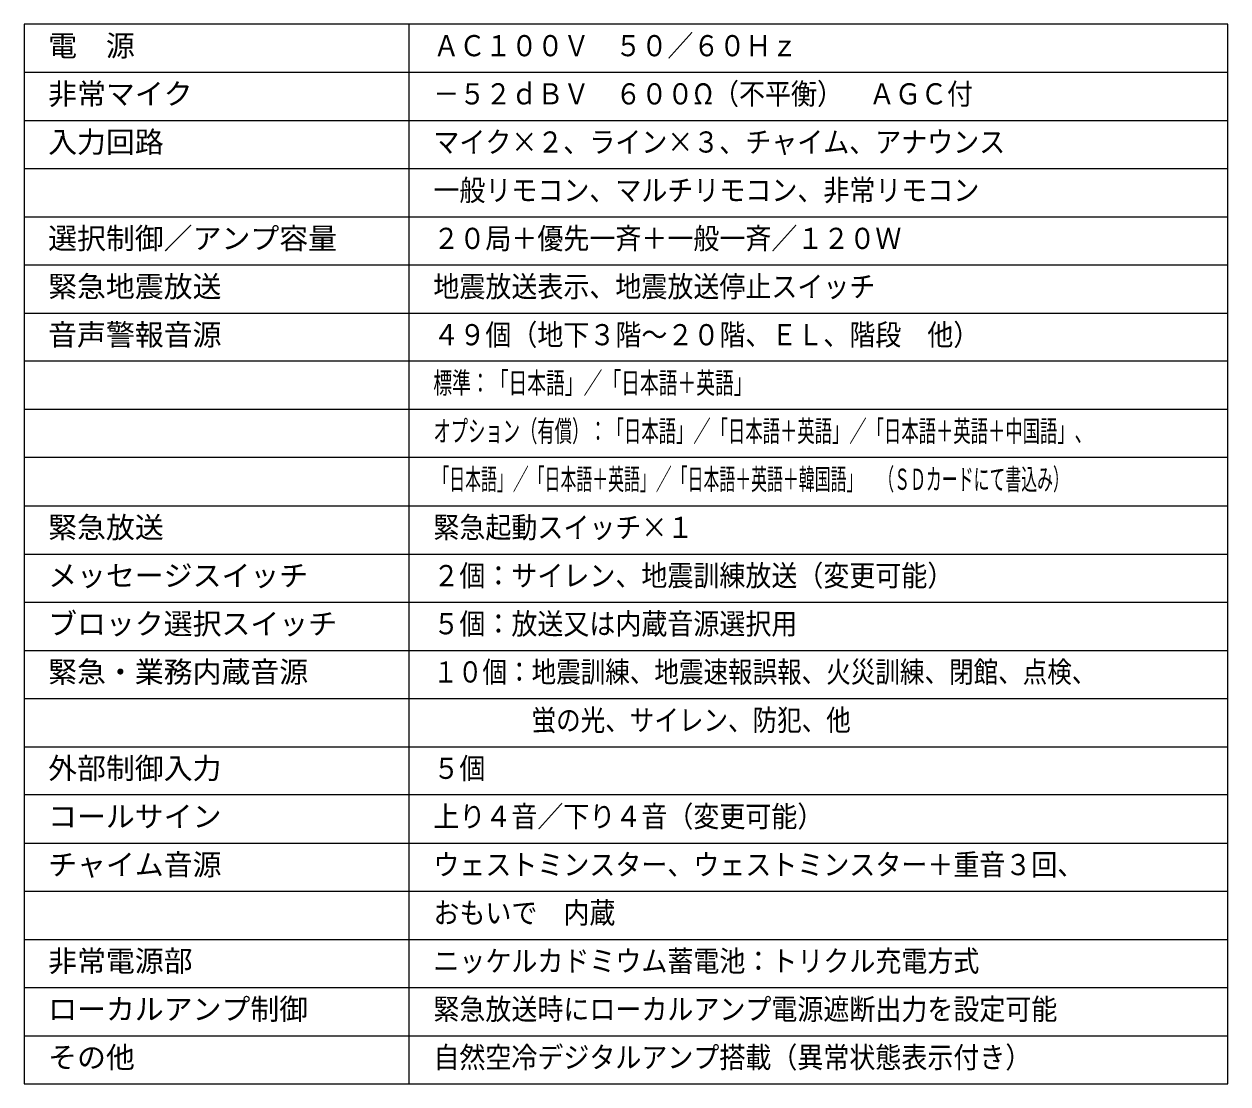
# Model space of a CAD drawing. Units: millimetres, scale not verified. Extents: x -62 to 63, y -116 to 117.
# Drawn here: x -62.5 to 62.5, y -116.5 to -6.5 of the extents above; entities that cross this region are included whole.
import ezdxf
from ezdxf.enums import TextEntityAlignment as Align

# ---------------------------------------------------------------- set-up
doc = ezdxf.new("R2010")
doc.units = ezdxf.units.MM
doc.header["$LTSCALE"] = 0.125
doc.layers.add('0-1_WAKU', color=1, linetype='Continuous', lineweight=18)
doc.layers.add('0-2_MOJI1', color=7, linetype='Continuous')
doc.styles.add('ＭＳ ゴシック', font='')
doc.styles.get('ＭＳ ゴシック').set_extended_font_data('MS Gothic')

msp = doc.modelspace()

# ---------------------------------------------------------------- linework, layer by layer
at = {"layer": '0-1_WAKU', "color": 4}
for p, q in [((-62.4929, -6.4952), (-62.4929, -116.4952)), ((62.5071, -6.4952), (-62.4929, -6.4952)), ((-22.4929, -116.4952), (-22.4929, -6.4952)), ((62.5071, -116.4952), (62.5071, -6.4952)), ((-62.4929, -116.4952), (62.5071, -116.4952))]:
    msp.add_line(p, q, dxfattribs=at)
at = {"layer": '0-1_WAKU'}
for p, q in [((-62.4929, -11.4952), (62.5071, -11.4952)), ((-62.4929, -16.4952), (62.5071, -16.4952)), ((-62.4929, -21.4952), (62.5071, -21.4952)), ((-62.4929, -26.4952), (62.5071, -26.4952)), ((-62.4929, -31.4952), (62.5071, -31.4952)), ((-62.4929, -36.4952), (62.5071, -36.4952)), ((62.5071, -41.4952), (-62.4929, -41.4952)), ((62.5071, -46.4952), (-62.4929, -46.4952)), ((62.5071, -51.4952), (-62.4929, -51.4952)), ((-62.4929, -56.4952), (62.5071, -56.4952)), ((-62.4929, -61.4952), (62.5071, -61.4952)), ((-62.4929, -66.4952), (62.5071, -66.4952)), ((-62.4929, -71.4952), (62.5071, -71.4952)), ((-62.4929, -76.4952), (62.5071, -76.4952)), ((-62.4929, -81.4952), (62.5071, -81.4952)), ((62.5071, -86.4952), (-62.4929, -86.4952)), ((-62.4929, -91.4952), (62.5071, -91.4952)), ((-62.4929, -96.4952), (62.5071, -96.4952)), ((-62.4929, -101.4952), (62.5071, -101.4952)), ((-62.4929, -106.4952), (62.5071, -106.4952)), ((-62.4929, -111.4952), (62.5071, -111.4952))]:
    msp.add_line(p, q, dxfattribs=at)

# ---------------------------------------------------------------- texts
at = {"layer": '0-2_MOJI1', "style": 'ＭＳ ゴシック'}
for s, p in [('電\u3000源', (-59.9929, -10.4952)), ('非常マイク', (-59.9929, -15.4952)), ('入力回路', (-59.9929, -20.4952)), ('選択制御／アンプ容量', (-59.9929, -30.4952)), ('緊急地震放送', (-59.9929, -35.4952)), ('音声警報音源', (-59.9929, -40.4952)), ('緊急放送', (-59.9929, -60.4952)), ('メッセージスイッチ', (-59.9929, -65.4952)), ('ブロック選択スイッチ', (-59.9929, -70.4952)), ('緊急・業務内蔵音源', (-59.9929, -75.4952)), ('外部制御入力', (-59.9929, -85.4952)), ('コールサイン', (-59.9929, -90.4952)), ('チャイム音源', (-59.9929, -95.4952)), ('非常電源部', (-59.9929, -105.4952)), ('ローカルアンプ制御', (-59.9929, -110.4952)), ('その他', (-59.9929, -115.4952))]:
    msp.add_text(s, height=2.199, dxfattribs=at).set_placement(p, align=Align.BOTTOM_LEFT)
for s, width, p in [('ＡＣ１００Ｖ\u3000５０／６０Ｈｚ', 0.9, (-19.9929, -10.4952)), ('－５２ｄＢＶ\u3000６００Ω（不平衡）\u3000ＡＧＣ付', 0.9, (-19.9929, -15.4952)), ('マイク×２、ライン×３、チャイム、アナウンス', 0.9, (-19.9929, -20.4952)), ('一般リモコン、マルチリモコン、非常リモコン', 0.9, (-19.9929, -25.4952)), ('２０局＋優先一斉＋一般一斉／１２０Ｗ', 0.9, (-19.9929, -30.4952)), ('地震放送表示、地震放送停止スイッチ', 0.9, (-19.9929, -35.4952)), ('４９個（地下３階～２０階、ＥＬ、階段\u3000他）', 0.9, (-19.9929, -40.4952)), ('標準：「日本語」／「日本語＋英語」', 0.65, (-19.9929, -45.4952)), ('オプション（有償）：「日本語」／「日本語＋英語」／「日本語＋英語＋中国語」、', 0.6, (-19.9929, -50.4952)), ('「日本語」／「日本語＋英語」／「日本語＋英語＋韓国語」\u3000（ＳＤカードにて書込み）', 0.55, (-19.9929, -55.4952)), ('緊急起動スイッチ×１', 0.9, (-19.9929, -60.4952)), ('２個：サイレン、地震訓練放送（変更可能）', 0.9, (-19.9929, -65.4952)), ('５個：放送又は内蔵音源選択用', 0.9, (-19.9929, -70.4952)), ('１０個：地震訓練、地震速報誤報、火災訓練、閉館、点検、', 0.85, (-19.9929, -75.4952)), ('\u3000\u3000\u3000\u3000蛍の光、サイレン、防犯、他', 0.85, (-19.9929, -80.4952)), ('５個', 0.9, (-19.9929, -85.4952)), ('上り４音／下り４音（変更可能）', 0.9, (-19.9929, -90.4952)), ('ウェストミンスター、ウェストミンスター＋重音３回、', 0.9, (-19.9929, -95.4952)), ('おもいで\u3000内蔵', 0.9, (-19.9929, -100.4952)), ('ニッケルカドミウム蓄電池：トリクル充電方式', 0.9, (-19.9929, -105.4952)), ('緊急放送時にローカルアンプ電源遮断出力を設定可能', 0.9, (-19.9929, -110.4952)), ('自然空冷デジタルアンプ搭載（異常状態表示付き）', 0.9, (-19.9929, -115.4952))]:
    msp.add_text(s, height=2.199, dxfattribs=dict(at, width=width)).set_placement(p, align=Align.BOTTOM_LEFT)

doc.saveas('drawing.dxf')
